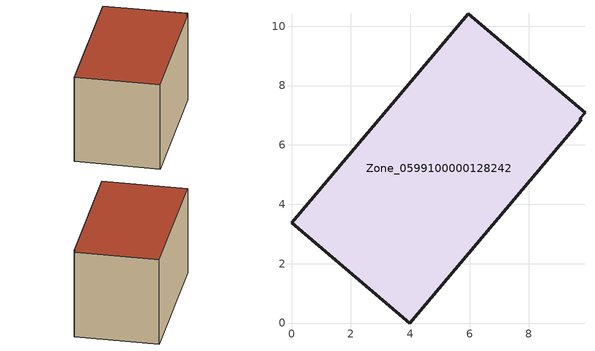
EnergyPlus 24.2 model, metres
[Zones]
Zone_0599100000128242
 floor ground (C_G): 0,3.37 5.96,10.41 9.89,7.09 9.71,6.88 9.75,6.84 3.98,0 z0.16
 wall outside (C_F): 5.96,10.41 0,3.37 3.98,0 9.75,6.84 9.71,6.88 9.89,7.09 5.96,10.41 z0.16:5.83
 roof outside (C_R): 0,3.37 3.98,0 9.75,6.84 9.71,6.88 9.89,7.09 5.96,10.41 z5.83
[BUILDING]
Pand.0599100000128242: North Axis=0; Terrain=City; Loads Convergence Tolerance Value=0.04; Temperature Convergence Tolerance Value=0.4; Solar Distribution=FullExterior; Maximum Number of Warmup Days=25; Minimum Number of Warmup Days=1
[Site:Location]
Rotterdam.The.Hague.AP_ZH_NLD Design_Conditions: Latitude=51.96; Longitude=4.45; Time Zone=1; Elevation=-4.5
[SITE:GROUNDTEMPERATURE:BUILDINGSURFACE]
18, 18, 18, 18, 18, 18, 18, 18, 18, 18, 18, 18
[MATERIAL] Thermal Absorptance=0.9; Solar Absorptance=0.7; Visible Absorptance=0.7
Name | Roughness | Thickness | Conductivity | Density | Specific Heat
G.TI.1946-1964 | MediumSmooth | 0.15 | 1 | 540 | 1210
F.TI.1946-1964 | Rough | 0.3 | 0.857143 | 1920 | 840
R.TI.1946-1964 | MediumRough | 0.2 | 0.277778 | 1500 | 1000
[CONSTRUCTION]
C_G: G.TI.1946-1964
C_F: F.TI.1946-1964
C_R: R.TI.1946-1964
[ZONE]
Zone_0599100000128242: Type=1; Multiplier=1; Ceiling Height=Autocalculate; Volume=Autocalculate; Floor Area=autocalculate; Part of Total Floor Area=Yes
[ZONEINFILTRATION:DESIGNFLOWRATE]
Infil_Zone_0599100000128242: Zone or ZoneList or Space or SpaceList=Zone_0599100000128242; Schedule=AlwaysOn; Design Flow Rate Calculation Method=Flow/Area; Flow Rate per Floor Area=0.003; Constant Term Coefficient=1; Temperature Term Coefficient=0; Velocity Term Coefficient=0; Velocity Squared Term Coefficient=0
[HVACTEMPLATE:ZONE:IDEALLOADSAIRSYSTEM]
Zone_0599100000128242: Maximum Heating Supply Air Temperature=50; Minimum Cooling Supply Air Temperature=13; Maximum Heating Supply Air Humidity Ratio=0.0156; Minimum Cooling Supply Air Humidity Ratio=0.0077; Heating Limit=NoLimit; Cooling Limit=NoLimit; Dehumidification Control Type=ConstantSensibleHeatRatio; Cooling Sensible Heat Ratio=0.7; Dehumidification Setpoint=60; Humidification Control Type=None; Humidification Setpoint=30; Outdoor Air Method=None; Outdoor Air Flow Rate per Person=0.00944; Outdoor Air Flow Rate per Zone Floor Area=0; Outdoor Air Flow Rate per Zone=0; Demand Controlled Ventilation Type=None; Outdoor Air Economizer Type=NoEconomizer; Heat Recovery Type=None; Sensible Heat Recovery Effectiveness=0.7; Latent Heat Recovery Effectiveness=0.65
[ZONECONTROL:THERMOSTAT]
ThermostatControl_Zone_0599100000128242: Zone or ZoneList=Zone_0599100000128242; Control Type Schedule=DualSetpointControlType; Control 1=Thermostat_Zone_0599100000128242; Temperature Difference Between Cutout And Setpoint=0
[THERMOSTATSETPOINT:DUALSETPOINT]
Thermostat_Zone_0599100000128242: Heating Setpoint Temperature Schedule=HeatingSetpoint_Zone_0599100000128242; Cooling Setpoint Temperature Schedule=CoolingSetpoint_Zone_0599100000128242
[SCHEDULE:COMPACT]
HeatingSetpoint_Zone_0599100000128242: Through: 12/31, For: AllDays, Until: 24:00, 21
CoolingSetpoint_Zone_0599100000128242: Through: 12/31, For: AllDays, Until: 24:00, 24
DualSetpointControlType: Through: 12/31, For: AllDays, Until: 24:00, 4
AlwaysOn: Through: 12/31, For: AllDays, Until: 24:00, 1
